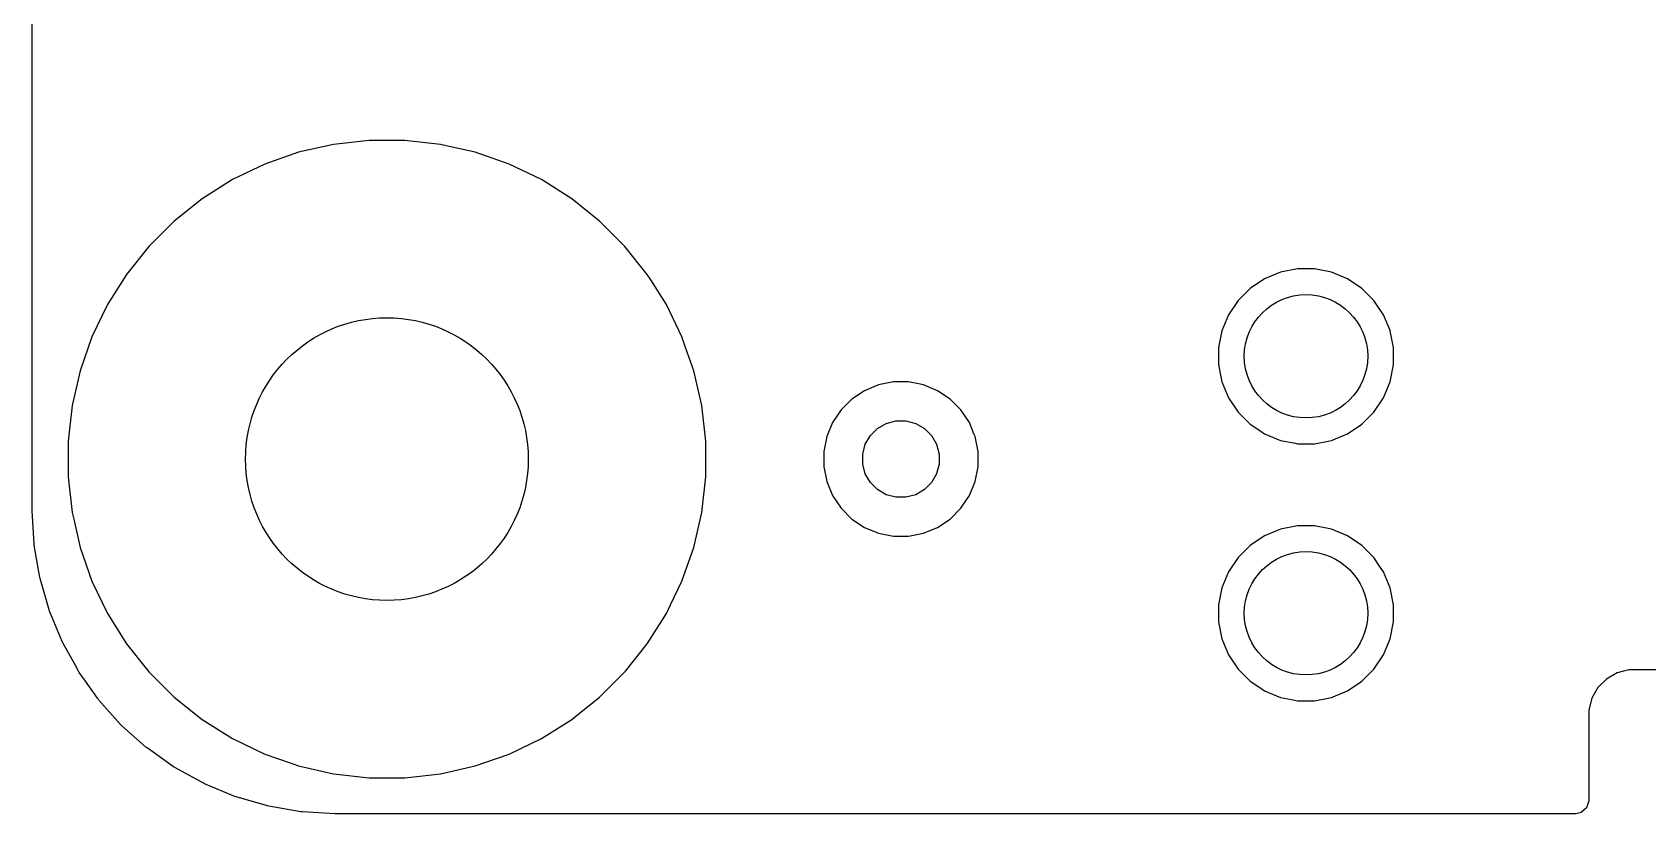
# Model space of a CAD drawing. Header units: inches. Extents: x 1.91 to 4.47, y -4.27 to -2.07.
# Drawn here: x 1.911 to 2.53, y -4.27 to -3.97 of the extents above; entities that cross this region are included whole.
import ezdxf

# ---------------------------------------------------------------- set-up
doc = ezdxf.new("R2010")
doc.units = ezdxf.units.IN
doc.header["$MEASUREMENT"] = 0
doc.layers.add('BLACK', color=250, linetype='CONTINUOUS')

msp = doc.modelspace()

# ---------------------------------------------------------------- linework, layer by layer
at = {"layer": 'BLACK', "linetype": 'CONTINUOUS'}
for p, q in [((1.91144, -4.127), (1.91144, -3.76339)), ((2.02676, -4.01333), (2.0134, -4.01638)), ((2.02677, -4.01333), (2.02676, -4.01333)), ((2.04039, -4.01179), (2.02677, -4.01333)), ((2.0541, -4.01179), (2.04039, -4.01179)), ((2.04039, -4.01179), (2.04039, -4.01179)), ((2.06772, -4.01333), (2.0541, -4.01179)), ((2.0541, -4.01179), (2.0541, -4.01179)), ((2.07106, -4.01409), (2.06772, -4.01333)), ((2.06772, -4.01333), (2.06772, -4.01333)), ((2.06772, -4.01333), (2.06772, -4.01333)), ((2.08109, -4.01638), (2.07106, -4.01409)), ((2.00046, -4.02091), (1.98811, -4.02685)), ((2.0134, -4.01638), (2.00046, -4.02091)), ((2.0134, -4.01638), (2.0134, -4.01638)), ((2.09403, -4.02091), (2.08109, -4.01638)), ((2.08109, -4.01638), (2.08109, -4.01638)), ((2.10638, -4.02685), (2.09403, -4.02091)), ((1.98811, -4.02685), (1.9765, -4.03415)), ((2.11799, -4.03415), (2.10638, -4.02685)), ((1.9765, -4.03415), (1.96578, -4.0427)), ((1.9765, -4.03415), (1.9765, -4.03415)), ((2.12871, -4.0427), (2.11799, -4.03415)), ((2.11799, -4.03415), (2.11799, -4.03415)), ((1.96578, -4.0427), (1.95608, -4.05239)), ((2.13841, -4.05239), (2.12871, -4.0427)), ((1.95608, -4.05239), (1.94753, -4.06311)), ((2.14695, -4.06311), (2.13841, -4.05239)), ((1.94753, -4.06311), (1.94024, -4.07472)), ((1.94753, -4.06311), (1.94753, -4.06311)), ((2.1483, -4.06526), (2.14695, -4.06311)), ((2.14695, -4.06311), (2.14695, -4.06311)), ((2.14695, -4.06311), (2.14695, -4.06311)), ((2.38945, -4.06229), (2.38335, -4.06481)), ((2.39591, -4.061), (2.38945, -4.06229)), ((2.38945, -4.06229), (2.38945, -4.06229)), ((2.40251, -4.061), (2.39591, -4.061)), ((2.39591, -4.061), (2.39591, -4.061)), ((2.40898, -4.06229), (2.40251, -4.061)), ((2.40251, -4.061), (2.40251, -4.061)), ((2.41507, -4.06481), (2.40898, -4.06229)), ((2.40898, -4.06229), (2.40898, -4.06229)), ((2.15425, -4.07472), (2.1483, -4.06526)), ((2.37787, -4.06848), (2.3732, -4.07314)), ((2.38335, -4.06481), (2.37787, -4.06848)), ((2.42056, -4.06848), (2.41507, -4.06481)), ((2.42522, -4.07314), (2.42056, -4.06848)), ((1.94024, -4.07472), (1.93429, -4.08707)), ((2.16018, -4.08704), (2.15425, -4.07472)), ((2.3732, -4.07314), (2.36954, -4.07863)), ((2.42627, -4.07472), (2.42522, -4.07314)), ((2.42889, -4.07863), (2.42627, -4.07472)), ((2.36954, -4.07863), (2.36702, -4.08472)), ((2.43138, -4.08465), (2.42889, -4.07863)), ((1.93429, -4.08707), (1.92976, -4.10001)), ((2.1602, -4.08707), (2.16018, -4.08704)), ((2.16164, -4.09119), (2.1602, -4.08707)), ((2.36702, -4.08472), (2.36573, -4.09119)), ((2.36702, -4.08472), (2.36702, -4.08472)), ((2.43141, -4.08472), (2.43138, -4.08465)), ((2.4327, -4.09119), (2.43141, -4.08472)), ((2.16473, -4.10001), (2.16164, -4.09119)), ((2.36573, -4.09119), (2.36573, -4.09779)), ((2.4327, -4.09292), (2.4327, -4.09119)), ((2.4327, -4.09779), (2.4327, -4.09292)), ((1.92976, -4.10001), (1.92671, -4.11338)), ((1.92976, -4.10001), (1.92976, -4.10001)), ((2.16778, -4.11338), (2.16473, -4.10001)), ((2.36573, -4.09779), (2.36702, -4.10425)), ((2.43141, -4.10426), (2.4327, -4.09779)), ((2.2301, -4.10767), (2.22526, -4.11091)), ((2.23548, -4.10545), (2.2301, -4.10767)), ((2.2301, -4.10767), (2.2301, -4.10767)), ((2.24118, -4.10431), (2.23548, -4.10545)), ((2.23548, -4.10545), (2.23548, -4.10545)), ((2.247, -4.10431), (2.24118, -4.10431)), ((2.24118, -4.10431), (2.24118, -4.10431)), ((2.25271, -4.10545), (2.247, -4.10431)), ((2.247, -4.10431), (2.247, -4.10431)), ((2.25809, -4.10767), (2.25271, -4.10545)), ((2.25271, -4.10545), (2.25271, -4.10545)), ((2.26293, -4.11091), (2.25809, -4.10767)), ((2.25809, -4.10767), (2.25809, -4.10767)), ((2.36702, -4.10425), (2.36702, -4.10426)), ((2.36702, -4.10426), (2.36954, -4.11035)), ((2.42889, -4.11035), (2.43138, -4.10433)), ((2.43138, -4.10433), (2.43141, -4.10426)), ((1.92671, -4.11338), (1.92518, -4.127)), ((1.92671, -4.11338), (1.92671, -4.11338)), ((2.16931, -4.127), (2.16778, -4.11338)), ((2.22526, -4.11091), (2.22114, -4.11502)), ((2.22526, -4.11091), (2.22526, -4.11091)), ((2.26705, -4.11502), (2.26293, -4.11091)), ((2.26293, -4.11091), (2.26293, -4.11091)), ((2.36954, -4.11035), (2.3732, -4.11583)), ((2.42522, -4.11583), (2.42889, -4.11035)), ((2.21791, -4.11986), (2.21568, -4.12524)), ((2.22114, -4.11502), (2.21791, -4.11986)), ((2.21791, -4.11986), (2.21791, -4.11986)), ((2.22114, -4.11502), (2.22114, -4.11502)), ((2.23844, -4.12022), (2.24217, -4.11922)), ((2.24217, -4.11922), (2.24602, -4.11922)), ((2.24602, -4.11922), (2.24974, -4.12022)), ((2.27028, -4.11986), (2.26705, -4.11502)), ((2.26705, -4.11502), (2.26705, -4.11502)), ((2.27206, -4.12416), (2.27028, -4.11986)), ((2.27028, -4.11986), (2.27028, -4.11986)), ((2.3732, -4.11583), (2.37787, -4.1205)), ((2.42056, -4.1205), (2.42522, -4.11583)), ((2.21568, -4.12524), (2.21455, -4.13095)), ((2.21568, -4.12524), (2.21568, -4.12524)), ((2.23045, -4.12821), (2.23238, -4.12487)), ((2.23238, -4.12487), (2.23511, -4.12215)), ((2.23511, -4.12215), (2.23844, -4.12022)), ((2.24974, -4.12022), (2.25308, -4.12215)), ((2.25308, -4.12215), (2.25581, -4.12487)), ((2.25581, -4.12487), (2.25773, -4.12821)), ((2.27251, -4.12524), (2.27206, -4.12416)), ((2.27364, -4.13095), (2.27251, -4.12524)), ((2.27251, -4.12524), (2.27251, -4.12524)), ((2.27251, -4.12524), (2.27251, -4.12524)), ((2.37787, -4.1205), (2.38117, -4.1227)), ((2.38117, -4.1227), (2.38335, -4.12416)), ((2.38335, -4.12416), (2.38945, -4.12669)), ((2.40898, -4.12669), (2.41507, -4.12416)), ((2.41507, -4.12416), (2.42056, -4.1205)), ((1.91144, -4.15341), (1.91144, -4.127)), ((1.92518, -4.127), (1.92518, -4.14071)), ((2.16931, -4.13677), (2.16931, -4.127)), ((2.21455, -4.13095), (2.21455, -4.13095)), ((2.21455, -4.13095), (2.21455, -4.13677)), ((2.22946, -4.13193), (2.23045, -4.12821)), ((2.22946, -4.13579), (2.22946, -4.13193)), ((2.25773, -4.12821), (2.25873, -4.13193)), ((2.25873, -4.13193), (2.25873, -4.13579)), ((2.27364, -4.13677), (2.27364, -4.13095)), ((2.27364, -4.13095), (2.27364, -4.13095)), ((2.38945, -4.12669), (2.39514, -4.12782)), ((2.39514, -4.12782), (2.39591, -4.12797)), ((2.39591, -4.12797), (2.39591, -4.12797)), ((2.39591, -4.12797), (2.39591, -4.12797)), ((2.39591, -4.12797), (2.40251, -4.12797)), ((2.40251, -4.12797), (2.40898, -4.12669)), ((2.40251, -4.12797), (2.40251, -4.12797)), ((2.16931, -4.14071), (2.16931, -4.13677)), ((2.21455, -4.13677), (2.21455, -4.13677)), ((2.21455, -4.13677), (2.21455, -4.13677)), ((2.21455, -4.13677), (2.21568, -4.14248)), ((2.23045, -4.13951), (2.22946, -4.13579)), ((2.25873, -4.13579), (2.25773, -4.13951)), ((2.27251, -4.14248), (2.27364, -4.13677)), ((1.92518, -4.14071), (1.92671, -4.15434)), ((2.16778, -4.15434), (2.16931, -4.14071)), ((2.21568, -4.14248), (2.21568, -4.14248)), ((2.21568, -4.14248), (2.21791, -4.14785)), ((2.23238, -4.14285), (2.23045, -4.13951)), ((2.23511, -4.14557), (2.23238, -4.14285)), ((2.25581, -4.14285), (2.25308, -4.14557)), ((2.25773, -4.13951), (2.25581, -4.14285)), ((2.27028, -4.14785), (2.27251, -4.14248)), ((2.21791, -4.14785), (2.21791, -4.14785)), ((2.21791, -4.14785), (2.22114, -4.15269)), ((2.23844, -4.1475), (2.23511, -4.14557)), ((2.24217, -4.1485), (2.23844, -4.1475)), ((2.24602, -4.1485), (2.24217, -4.1485)), ((2.24974, -4.1475), (2.24602, -4.1485)), ((2.25308, -4.14557), (2.24974, -4.1475)), ((2.26705, -4.15269), (2.27028, -4.14785)), ((1.91144, -4.15368), (1.91144, -4.15341)), ((1.91215, -4.16627), (1.91144, -4.15368)), ((1.92671, -4.15434), (1.92671, -4.15434)), ((1.92671, -4.15434), (1.92671, -4.15434)), ((1.92671, -4.15434), (1.92728, -4.15681)), ((1.92728, -4.15681), (1.92976, -4.1677)), ((2.16473, -4.1677), (2.16778, -4.15434)), ((2.22114, -4.15269), (2.22114, -4.15269)), ((2.22114, -4.15269), (2.22526, -4.15681)), ((2.22526, -4.15681), (2.22526, -4.15681)), ((2.22526, -4.15681), (2.2301, -4.16004)), ((2.25809, -4.16004), (2.26293, -4.15681)), ((2.26293, -4.15681), (2.26705, -4.15269)), ((2.2301, -4.16004), (2.2301, -4.16004)), ((2.2301, -4.16004), (2.23548, -4.16227)), ((2.23548, -4.16227), (2.23548, -4.16227)), ((2.23548, -4.16227), (2.23548, -4.16227)), ((2.23548, -4.16227), (2.23548, -4.16227)), ((2.23548, -4.16227), (2.24118, -4.16341)), ((2.247, -4.16341), (2.25084, -4.16264)), ((2.25084, -4.16264), (2.25271, -4.16227)), ((2.25271, -4.16227), (2.25809, -4.16004)), ((2.38335, -4.16324), (2.37787, -4.1669)), ((2.38945, -4.16072), (2.38335, -4.16324)), ((2.39591, -4.15943), (2.38945, -4.16072)), ((2.38945, -4.16072), (2.38945, -4.16072)), ((2.40251, -4.15943), (2.39591, -4.15943)), ((2.39591, -4.15943), (2.39591, -4.15943)), ((2.40898, -4.16072), (2.40251, -4.15943)), ((2.40251, -4.15943), (2.40251, -4.15943)), ((2.41507, -4.16324), (2.40898, -4.16072)), ((2.40898, -4.16072), (2.40898, -4.16072)), ((2.42056, -4.1669), (2.41507, -4.16324)), ((1.91221, -4.16681), (1.91215, -4.16627)), ((1.91395, -4.17705), (1.91221, -4.16681)), ((1.92976, -4.1677), (1.92976, -4.1677)), ((1.92976, -4.1677), (1.93429, -4.18064)), ((2.1602, -4.18064), (2.16473, -4.1677)), ((2.24118, -4.16341), (2.24118, -4.16341)), ((2.24118, -4.16341), (2.247, -4.16341)), ((2.37787, -4.1669), (2.3732, -4.17157)), ((2.42522, -4.17157), (2.42056, -4.1669)), ((2.3732, -4.17157), (2.36954, -4.17705)), ((2.42766, -4.17522), (2.42522, -4.17157)), ((2.42889, -4.17705), (2.42766, -4.17522)), ((1.9143, -4.17911), (1.91395, -4.17705)), ((1.91442, -4.17965), (1.9143, -4.17911)), ((1.91788, -4.19163), (1.91442, -4.17965)), ((1.93429, -4.18064), (1.94024, -4.193)), ((2.15588, -4.18962), (2.1602, -4.18064)), ((2.36954, -4.17705), (2.36702, -4.18315)), ((2.43141, -4.18315), (2.42889, -4.17705)), ((2.36702, -4.18315), (2.36573, -4.18962)), ((2.36702, -4.18315), (2.36702, -4.18315)), ((2.4327, -4.18962), (2.43141, -4.18315)), ((1.91806, -4.19215), (1.91788, -4.19163)), ((1.91841, -4.193), (1.91806, -4.19215)), ((1.92283, -4.20367), (1.91841, -4.193)), ((1.94024, -4.193), (1.94753, -4.20461)), ((2.14695, -4.20461), (2.15425, -4.193)), ((2.15425, -4.193), (2.15588, -4.18962)), ((2.36573, -4.18962), (2.36573, -4.19621)), ((2.4327, -4.19621), (2.4327, -4.18962)), ((2.4327, -4.18962), (2.4327, -4.18962)), ((2.36573, -4.19621), (2.36702, -4.20268)), ((2.43141, -4.20268), (2.4327, -4.19621)), ((1.92307, -4.20417), (1.92283, -4.20367)), ((1.92779, -4.2127), (1.92307, -4.20417)), ((1.94753, -4.20461), (1.94753, -4.20461)), ((1.94753, -4.20461), (1.95608, -4.21533)), ((2.1386, -4.21508), (2.14695, -4.20461)), ((2.14695, -4.20461), (2.14695, -4.20461)), ((2.14695, -4.20461), (2.14695, -4.20461)), ((2.36702, -4.20268), (2.36702, -4.20268)), ((2.36702, -4.20268), (2.36954, -4.20877)), ((2.42889, -4.20877), (2.43141, -4.20268)), ((1.9291, -4.21508), (1.92779, -4.2127)), ((2.36954, -4.20877), (2.3732, -4.21426)), ((2.42522, -4.21426), (2.42889, -4.20877)), ((1.92939, -4.21555), (1.9291, -4.21508)), ((1.93179, -4.21892), (1.92939, -4.21555)), ((1.93641, -4.22544), (1.93179, -4.21892)), ((1.95608, -4.21533), (1.96578, -4.22502)), ((2.12871, -4.22502), (2.13841, -4.21533)), ((2.13841, -4.21533), (2.1386, -4.21508)), ((2.3732, -4.21426), (2.37787, -4.21892)), ((2.37787, -4.21892), (2.38152, -4.22136)), ((2.41507, -4.22259), (2.42056, -4.21892)), ((2.42056, -4.21892), (2.42522, -4.21426)), ((2.51431, -4.21809), (2.511, -4.22139)), ((2.51835, -4.21576), (2.51431, -4.21809)), ((2.51431, -4.21809), (2.51431, -4.21809)), ((2.52136, -4.21495), (2.51835, -4.21576)), ((2.51835, -4.21576), (2.51835, -4.21576)), ((2.52286, -4.21455), (2.52136, -4.21495)), ((2.52437, -4.21455), (2.52286, -4.21455)), ((2.52286, -4.21455), (2.52286, -4.21455)), ((2.52286, -4.21455), (2.52286, -4.21455)), ((2.66775, -4.21455), (2.52437, -4.21455)), ((2.52437, -4.21455), (2.52437, -4.21455)), ((1.96578, -4.22502), (1.9765, -4.23357)), ((2.1196, -4.23228), (2.12871, -4.22502)), ((2.12871, -4.22502), (2.12871, -4.22502)), ((2.12871, -4.22502), (2.12871, -4.22502)), ((2.38152, -4.22136), (2.38335, -4.22259)), ((2.38335, -4.22259), (2.38945, -4.22511)), ((2.38945, -4.22511), (2.39364, -4.22594)), ((2.40251, -4.2264), (2.40898, -4.22511)), ((2.40898, -4.22511), (2.41507, -4.22259)), ((2.511, -4.22139), (2.50867, -4.22544)), ((2.511, -4.22139), (2.511, -4.22139)), ((1.93661, -4.22572), (1.93641, -4.22544)), ((1.93695, -4.22615), (1.93661, -4.22572)), ((1.94527, -4.23545), (1.93695, -4.22615)), ((2.39364, -4.22594), (2.39591, -4.2264)), ((2.39591, -4.2264), (2.39591, -4.2264)), ((2.39591, -4.2264), (2.39591, -4.2264)), ((2.39591, -4.2264), (2.40251, -4.2264)), ((2.40251, -4.2264), (2.40251, -4.2264)), ((2.50867, -4.22544), (2.50746, -4.22995)), ((2.50746, -4.22995), (2.50746, -4.22995)), ((2.50746, -4.22995), (2.50746, -4.26478)), ((2.50867, -4.22544), (2.50867, -4.22544)), ((1.94565, -4.23584), (1.94527, -4.23545)), ((1.95495, -4.24415), (1.94565, -4.23584)), ((1.9765, -4.23357), (1.9765, -4.23357)), ((1.9765, -4.23357), (1.9765, -4.23357)), ((1.9765, -4.23357), (1.98811, -4.24086)), ((2.10638, -4.24086), (2.11799, -4.23357)), ((2.11799, -4.23357), (2.1196, -4.23228)), ((1.98811, -4.24086), (2.00046, -4.24681)), ((2.09403, -4.24681), (2.10638, -4.24086)), ((1.95538, -4.24449), (1.95495, -4.24415)), ((1.96555, -4.25171), (1.95538, -4.24449)), ((2.00046, -4.24681), (2.01018, -4.25021)), ((2.08109, -4.25134), (2.09403, -4.24681)), ((1.96602, -4.252), (1.96555, -4.25171)), ((1.97694, -4.25803), (1.96602, -4.252)), ((2.01018, -4.25021), (2.0134, -4.25134)), ((2.0134, -4.25134), (2.0134, -4.25134)), ((2.0134, -4.25134), (2.0134, -4.25134)), ((2.0134, -4.25134), (2.0134, -4.25134)), ((2.0134, -4.25134), (2.02676, -4.25439)), ((2.02676, -4.25439), (2.04039, -4.25593)), ((2.04039, -4.25593), (2.04039, -4.25593)), ((2.04039, -4.25593), (2.04039, -4.25593)), ((2.04039, -4.25593), (2.0541, -4.25593)), ((2.0541, -4.25593), (2.06772, -4.25439)), ((2.0541, -4.25593), (2.0541, -4.25593)), ((2.06772, -4.25439), (2.08109, -4.25134)), ((1.97743, -4.25827), (1.97694, -4.25803)), ((1.98895, -4.26304), (1.97743, -4.25827)), ((1.98947, -4.26322), (1.98895, -4.26304)), ((2.00146, -4.26668), (1.98947, -4.26322)), ((2.00199, -4.2668), (2.00146, -4.26668)), ((2.01429, -4.26889), (2.00199, -4.2668)), ((2.50669, -4.26742), (2.50461, -4.26922)), ((2.50746, -4.26478), (2.50669, -4.26742)), ((2.01483, -4.26895), (2.01429, -4.26889)), ((2.02742, -4.26966), (2.01483, -4.26895)), ((2.0277, -4.26967), (2.02742, -4.26966)), ((2.50258, -4.26967), (2.0277, -4.26967)), ((2.50461, -4.26922), (2.50258, -4.26967))]:
    msp.add_line(p, q, dxfattribs=at)
at = {"layer": 'BLACK'}
for centre, radius in [((2.39921, -4.09449), 0.02362), ((2.39921, -4.09449), 0.02362), ((2.04724, -4.13386), 0.05413), ((2.04724, -4.13386), 0.05413), ((2.39921, -4.19291), 0.02362), ((2.39921, -4.19291), 0.02362)]:
    msp.add_circle(centre, radius, dxfattribs=at)

doc.saveas('drawing.dxf')
